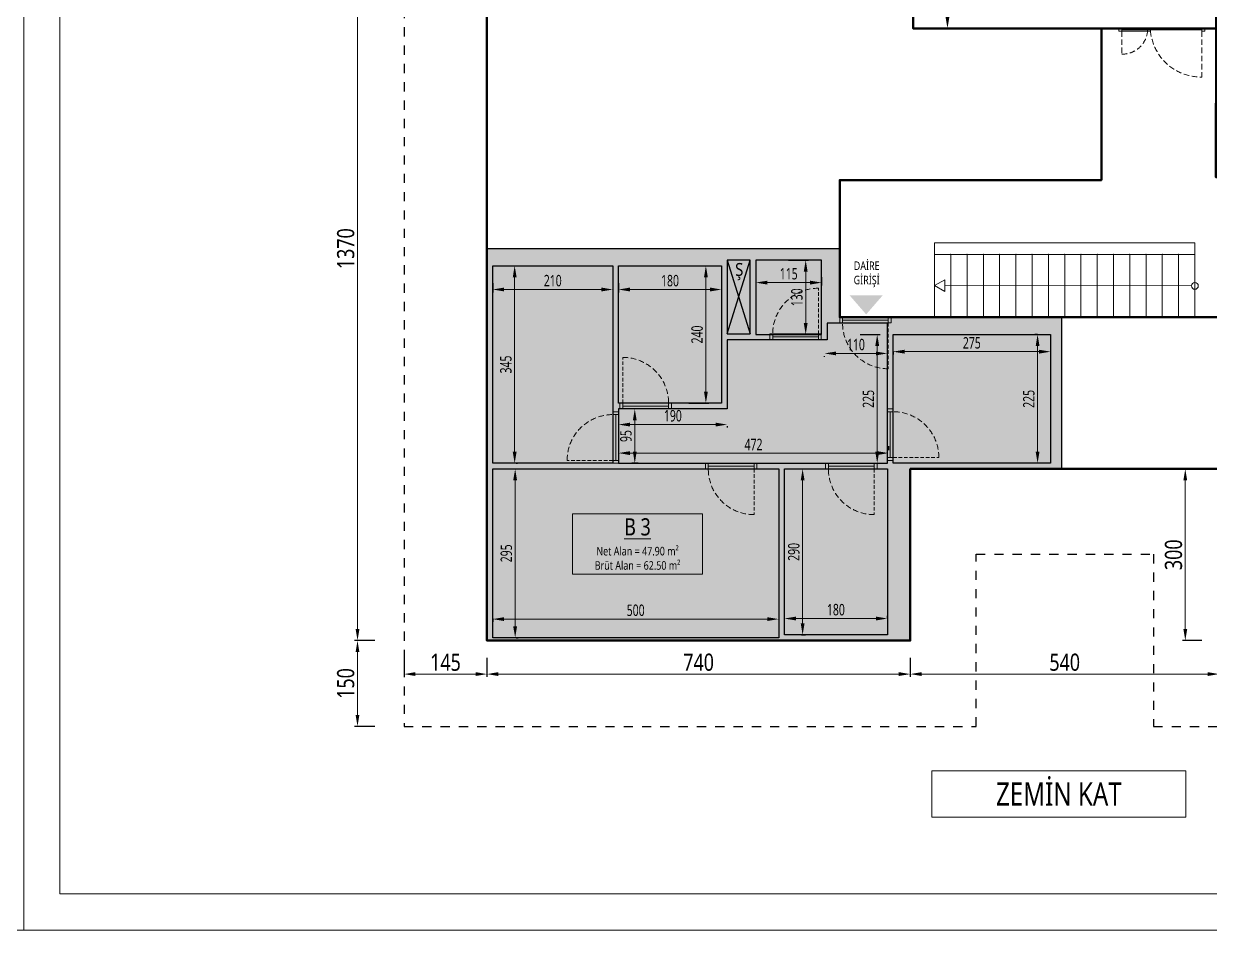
# Model space of a CAD drawing. Header units: metres. Extents: x 41905 to 73816, y -45641 to -42980.
# Drawn here: x 49432 to 51506, y -45641 to -44056 of the extents above; entities that cross this region are included whole.
import ezdxf

# ---------------------------------------------------------------- set-up
doc = ezdxf.new("R2010")
doc.units = ezdxf.units.M
doc.linetypes.add('HIDDEN2', pattern=[4.7625, 3.175, -1.5875])
doc.linetypes.add('JIS_02_1.2', pattern=[64.008, 32.004, -32.004])
for name, color, linetype, lineweight, true_color in [('0A PLAN BOYAMA', 7, 'Continuous', 13, 0xffdf7f), ('A GİRİŞ OKU', 1, 'Continuous', 13, 0xff0000), ('A YAZDIRMA', 7, 'Continuous', 13, 0x848484), ('A ÖLÇÜ DIŞ', 1, 'Continuous', 13, 0xff0000)]:
    doc.layers.add(name, color=color, linetype=linetype, lineweight=lineweight, true_color=true_color)
for name, color, linetype, lineweight in [('A ALAN BRÜT', 5, 'Continuous', 30), ('A ANTET', 7, 'Continuous', 13), ('A BİNA KONTUR', 4, 'Continuous', 50), ('A BİNA KONTUR KESİK', 4, 'JIS_02_1.2', 30), ('A DUVAR', 7, 'Continuous', 30), ('A KAPI', 11, 'Continuous', 13), ('A KAPI KESİK', 11, 'HIDDEN2', 13), ('A MERDİVEN', 3, 'Continuous', 13), ('A YAZI', 7, 'Continuous', 13)]:
    doc.layers.add(name, color=color, linetype=linetype, lineweight=lineweight)
doc.styles.add('HİB GENISO .70', font='GENISO.ttf', dxfattribs={"width": 0.7})
doc.styles.add('HİB Segoe Bold', font='segoeuib.ttf', dxfattribs={"width": 0.8})
doc.styles.add('HİB SEGOE Normal .7', font='segoeui.ttf', dxfattribs={"width": 0.7})
doc.styles.add('HİB SEGOE Normal .9', font='segoeui.ttf', dxfattribs={"width": 0.9})
doc.styles.add('HİB Segoe Semilight .7', font='segoeuisl.ttf', dxfattribs={"width": 0.7})
doc.dimstyles.new('HİB New', dxfattribs={"dimtxt": 12, "dimasz": 18, "dimexe": 5, "dimexo": 30, "dimgap": 5, "dimtad": 1, "dimdec": 0, "dimzin": 0, "dimdsep": 46, "dimtxsty": 'HİB Segoe Semilight .7', "dimcen": 0.09, "dimclrd": 256, "dimclre": 256, "dimclrt": 256, "dimadec": 0, "dimazin": 0, "dimtfac": 1, "dimtdec": 4, "dimtix": 1, "dimtofl": 0, "dimtmove": 0, "dimatfit": 3, "dimfxl": 30, "dimfxlon": 1, "dimtvp": 1, "dimtolj": 1, "dimtzin": 0, "dimlwd": -1, "dimlwe": -3, "dimarcsym": 0})

# ---------------------------------------------------------------- blocks, each defined once
blk = doc.blocks.new('safsafsaf')
at = {"layer": 'A ANTET', "linetype": 'ByBlock', "ltscale": 100}
blk.add_lwpolyline([(52997.3, -40674.5), (49168, -40674.5), (49168, -37858.9), (52997.3, -37858.9)], close=True, dxfattribs=at)
at = {"layer": 'A YAZDIRMA', "linetype": 'ByBlock', "ltscale": 100}
blk.add_lwpolyline([(53278.8, -40744.9), (53278.8, -37788.5), (49097.6, -37788.5), (49097.6, -40744.9)], close=True, dxfattribs=at)
blk = doc.blocks.new('*D17871')
at = {"layer": 'A ÖLÇÜ DIŞ', "lineweight": -3, "ltscale": 0.5}
for p, q in [((50251.4, -44509.4), (50251.4, -44525.8)), ((50461.4, -44509.4), (50461.4, -44525.8))]:
    blk.add_line(p, q, dxfattribs=at)
at = {"layer": 'A ÖLÇÜ DIŞ', "ltscale": 0.5}
blk.add_line((50271.4, -44520.8), (50441.4, -44520.8), dxfattribs=at)
at = {"layer": 'A ÖLÇÜ DIŞ'}
for points in [[(50271.4, -44517.4), (50271.4, -44524.1), (50251.4, -44520.8)], [(50441.4, -44524.1), (50441.4, -44517.4), (50461.4, -44520.8)]]:
    blk.add_solid(points, dxfattribs=at)
at = {"layer": 'Defpoints', "color": 0}
for p in [(50251.4, -44479.4), (50461.4, -44479.4), (50461.4, -44520.8)]:
    blk.add_point(p, dxfattribs=at)
at = {"layer": 'A ÖLÇÜ DIŞ', "ltscale": 0.5, "insert": (50356.4, -44505.4), "char_height": 20, "attachment_point": 5, "style": 'HİB SEGOE Normal .7'}
blk.add_mtext('\\A1;210', dxfattribs=at)
blk = doc.blocks.new('*D17872')
at = {"layer": 'A ÖLÇÜ DIŞ', "lineweight": -3, "ltscale": 0.5}
for p, q in [((50471.4, -44509.4), (50471.4, -44525.8)), ((50651.4, -44509.4), (50651.4, -44525.8))]:
    blk.add_line(p, q, dxfattribs=at)
at = {"layer": 'A ÖLÇÜ DIŞ', "ltscale": 0.5}
blk.add_line((50491.4, -44520.8), (50631.4, -44520.8), dxfattribs=at)
at = {"layer": 'A ÖLÇÜ DIŞ'}
for points in [[(50491.4, -44517.4), (50491.4, -44524.1), (50471.4, -44520.8)], [(50631.4, -44524.1), (50631.4, -44517.4), (50651.4, -44520.8)]]:
    blk.add_solid(points, dxfattribs=at)
at = {"layer": 'Defpoints', "color": 0}
for p in [(50471.4, -44479.4), (50651.4, -44479.4), (50651.4, -44520.8)]:
    blk.add_point(p, dxfattribs=at)
at = {"layer": 'A ÖLÇÜ DIŞ', "ltscale": 0.5, "insert": (50561.4, -44505.4), "char_height": 20, "attachment_point": 5, "style": 'HİB SEGOE Normal .7'}
blk.add_mtext('\\A1;180', dxfattribs=at)
blk = doc.blocks.new('*D17873')
at = {"layer": 'A ÖLÇÜ DIŞ', "lineweight": -3, "ltscale": 0.5}
for p, q in [((50711.4, -44497.3), (50711.4, -44513.7)), ((50826.4, -44499.4), (50826.4, -44513.7))]:
    blk.add_line(p, q, dxfattribs=at)
at = {"layer": 'A ÖLÇÜ DIŞ', "ltscale": 0.5}
blk.add_line((50731.4, -44508.7), (50806.4, -44508.7), dxfattribs=at)
at = {"layer": 'A ÖLÇÜ DIŞ'}
for points in [[(50731.4, -44505.4), (50731.4, -44512.1), (50711.4, -44508.7)], [(50806.4, -44512.1), (50806.4, -44505.4), (50826.4, -44508.7)]]:
    blk.add_solid(points, dxfattribs=at)
at = {"layer": 'Defpoints', "color": 0}
for p in [(50711.4, -44467.3), (50826.4, -44469.4), (50826.4, -44508.7)]:
    blk.add_point(p, dxfattribs=at)
at = {"layer": 'A ÖLÇÜ DIŞ', "ltscale": 0.5, "insert": (50768.9, -44493.3), "char_height": 20, "attachment_point": 5, "style": 'HİB SEGOE Normal .7'}
blk.add_mtext('\\A1;115', dxfattribs=at)
blk = doc.blocks.new('*D17874')
at = {"layer": 'A ÖLÇÜ DIŞ', "lineweight": -3, "ltscale": 0.5}
for p, q in [((50292.7, -44479.4), (50294.8, -44479.4)), ((50292.7, -44824.4), (50294.8, -44824.4))]:
    blk.add_line(p, q, dxfattribs=at)
at = {"layer": 'A ÖLÇÜ DIŞ', "ltscale": 0.5}
blk.add_line((50289.8, -44499.4), (50289.8, -44804.4), dxfattribs=at)
at = {"layer": 'A ÖLÇÜ DIŞ'}
for points in [[(50293.2, -44499.4), (50286.5, -44499.4), (50289.8, -44479.4)], [(50286.5, -44804.4), (50293.2, -44804.4), (50289.8, -44824.4)]]:
    blk.add_solid(points, dxfattribs=at)
at = {"layer": 'Defpoints', "color": 0}
for p in [(50262.7, -44479.4), (50262.7, -44824.4), (50289.8, -44824.4)]:
    blk.add_point(p, dxfattribs=at)
at = {"layer": 'A ÖLÇÜ DIŞ', "ltscale": 0.5, "insert": (50274.5, -44651.9), "char_height": 20, "attachment_point": 5, "rotation": 90, "style": 'HİB SEGOE Normal .7'}
blk.add_mtext('\\A1;345', dxfattribs=at)
blk = doc.blocks.new('*D17875')
at = {"layer": 'A ÖLÇÜ DIŞ', "lineweight": -3, "ltscale": 0.5}
for p, q in [((50594.1, -44479.4), (50629.1, -44479.4)), ((50594.1, -44719.4), (50629.1, -44719.4))]:
    blk.add_line(p, q, dxfattribs=at)
at = {"layer": 'A ÖLÇÜ DIŞ', "ltscale": 0.5}
blk.add_line((50624.1, -44499.4), (50624.1, -44699.4), dxfattribs=at)
at = {"layer": 'A ÖLÇÜ DIŞ'}
for points in [[(50627.5, -44499.4), (50620.8, -44499.4), (50624.1, -44479.4)], [(50620.8, -44699.4), (50627.5, -44699.4), (50624.1, -44719.4)]]:
    blk.add_solid(points, dxfattribs=at)
at = {"layer": 'Defpoints', "color": 0}
for p in [(50471.4, -44479.4), (50471.4, -44719.4), (50624.1, -44719.4)]:
    blk.add_point(p, dxfattribs=at)
at = {"layer": 'A ÖLÇÜ DIŞ', "ltscale": 0.5, "insert": (50608.8, -44599.4), "char_height": 20, "attachment_point": 5, "rotation": 90, "style": 'HİB SEGOE Normal .7'}
blk.add_mtext('\\A1;240', dxfattribs=at)
blk = doc.blocks.new('*D17876')
at = {"layer": 'A ÖLÇÜ DIŞ', "lineweight": -3, "ltscale": 0.5}
for p, q in [((50505.6, -44729.4), (50494.8, -44729.4)), ((50505.6, -44824.4), (50494.8, -44824.4))]:
    blk.add_line(p, q, dxfattribs=at)
at = {"layer": 'A ÖLÇÜ DIŞ', "ltscale": 0.5}
blk.add_line((50499.8, -44749.4), (50499.8, -44804.4), dxfattribs=at)
at = {"layer": 'A ÖLÇÜ DIŞ'}
for points in [[(50503.1, -44749.4), (50496.5, -44749.4), (50499.8, -44729.4)], [(50496.5, -44804.4), (50503.1, -44804.4), (50499.8, -44824.4)]]:
    blk.add_solid(points, dxfattribs=at)
at = {"layer": 'Defpoints', "color": 0}
for p in [(50535.6, -44729.4), (50499.8, -44824.4), (50535.6, -44824.4)]:
    blk.add_point(p, dxfattribs=at)
at = {"layer": 'A ÖLÇÜ DIŞ', "ltscale": 0.5, "insert": (50484.4, -44776.9), "char_height": 20, "attachment_point": 5, "rotation": 90, "style": 'HİB SEGOE Normal .7'}
blk.add_mtext('\\A1;95', dxfattribs=at)
blk = doc.blocks.new('*D17877')
at = {"layer": 'A ÖLÇÜ DIŞ', "lineweight": -3, "ltscale": 0.5}
for p, q in [((50471.4, -44759.4), (50471.4, -44761.9)), ((50661.4, -44759.4), (50661.4, -44761.9))]:
    blk.add_line(p, q, dxfattribs=at)
at = {"layer": 'A ÖLÇÜ DIŞ', "ltscale": 0.5}
blk.add_line((50641.4, -44756.9), (50491.4, -44756.9), dxfattribs=at)
at = {"layer": 'A ÖLÇÜ DIŞ'}
for points in [[(50491.4, -44753.5), (50491.4, -44760.2), (50471.4, -44756.9)], [(50641.4, -44760.2), (50641.4, -44753.5), (50661.4, -44756.9)]]:
    blk.add_solid(points, dxfattribs=at)
at = {"layer": 'Defpoints', "color": 0}
for p in [(50471.4, -44729.4), (50661.4, -44729.4), (50471.4, -44756.9)]:
    blk.add_point(p, dxfattribs=at)
at = {"layer": 'A ÖLÇÜ DIŞ', "ltscale": 0.5, "insert": (50566.4, -44741.5), "char_height": 20, "attachment_point": 5, "style": 'HİB SEGOE Normal .7'}
blk.add_mtext('\\A1;190', dxfattribs=at)
blk = doc.blocks.new('*D17878')
at = {"layer": 'A ÖLÇÜ DIŞ', "lineweight": -3, "ltscale": 0.5}
for p, q in [((50768.6, -44469.4), (50803.6, -44469.4)), ((50795.9, -44599.4), (50793.6, -44599.4))]:
    blk.add_line(p, q, dxfattribs=at)
at = {"layer": 'A ÖLÇÜ DIŞ', "ltscale": 0.5}
blk.add_line((50798.6, -44489.4), (50798.6, -44579.4), dxfattribs=at)
at = {"layer": 'A ÖLÇÜ DIŞ'}
for points in [[(50801.9, -44489.4), (50795.3, -44489.4), (50798.6, -44469.4)], [(50795.3, -44579.4), (50801.9, -44579.4), (50798.6, -44599.4)]]:
    blk.add_solid(points, dxfattribs=at)
at = {"layer": 'Defpoints', "color": 0}
for p in [(50661.4, -44469.4), (50798.6, -44599.4), (50825.9, -44599.4)]:
    blk.add_point(p, dxfattribs=at)
at = {"layer": 'A ÖLÇÜ DIŞ', "ltscale": 0.5, "insert": (50783.2, -44534.4), "char_height": 20, "attachment_point": 5, "rotation": 90, "style": 'HİB SEGOE Normal .7'}
blk.add_mtext('\\A1;130', dxfattribs=at)
blk = doc.blocks.new('*D17879')
at = {"layer": 'A ÖLÇÜ DIŞ', "lineweight": -3, "ltscale": 0.5}
for p, q in [((50831.5, -44638.5), (50831.5, -44637.5)), ((50941.4, -44636), (50941.4, -44637.5))]:
    blk.add_line(p, q, dxfattribs=at)
at = {"layer": 'A ÖLÇÜ DIŞ', "ltscale": 0.5}
blk.add_line((50851.5, -44632.5), (50921.4, -44632.5), dxfattribs=at)
at = {"layer": 'A ÖLÇÜ DIŞ'}
for points in [[(50851.5, -44629.2), (50851.5, -44635.8), (50831.5, -44632.5)], [(50921.4, -44635.8), (50921.4, -44629.2), (50941.4, -44632.5)]]:
    blk.add_solid(points, dxfattribs=at)
at = {"layer": 'Defpoints', "color": 0}
for p in [(50831.5, -44608.5), (50941.4, -44606), (50941.4, -44632.5)]:
    blk.add_point(p, dxfattribs=at)
at = {"layer": 'A ÖLÇÜ DIŞ', "ltscale": 0.5, "insert": (50886.4, -44617.1), "char_height": 20, "attachment_point": 5, "style": 'HİB SEGOE Normal .7'}
blk.add_mtext('\\A1;110', dxfattribs=at)
blk = doc.blocks.new('*D17880')
at = {"layer": 'A ÖLÇÜ DIŞ', "lineweight": -3, "ltscale": 0.5}
for p, q in [((50893.6, -44599.4), (50928.6, -44599.4)), ((50893.6, -44824.4), (50928.6, -44824.4))]:
    blk.add_line(p, q, dxfattribs=at)
at = {"layer": 'A ÖLÇÜ DIŞ', "ltscale": 0.5}
blk.add_line((50923.6, -44619.4), (50923.6, -44804.4), dxfattribs=at)
at = {"layer": 'A ÖLÇÜ DIŞ'}
for points in [[(50927, -44619.4), (50920.3, -44619.4), (50923.6, -44599.4)], [(50920.3, -44804.4), (50927, -44804.4), (50923.6, -44824.4)]]:
    blk.add_solid(points, dxfattribs=at)
at = {"layer": 'Defpoints', "color": 0}
for p in [(50825.9, -44599.4), (50825.9, -44824.4), (50923.6, -44824.4)]:
    blk.add_point(p, dxfattribs=at)
at = {"layer": 'A ÖLÇÜ DIŞ', "ltscale": 0.5, "insert": (50908.3, -44711.9), "char_height": 20, "attachment_point": 5, "rotation": 90, "style": 'HİB SEGOE Normal .7'}
blk.add_mtext('\\A1;225', dxfattribs=at)
blk = doc.blocks.new('*D17881')
at = {"layer": 'A ÖLÇÜ DIŞ', "lineweight": -3, "ltscale": 0.5}
for p, q in [((50951.4, -44629.4), (50951.4, -44634.4)), ((51226.6, -44629.4), (51226.6, -44634.4))]:
    blk.add_line(p, q, dxfattribs=at)
at = {"layer": 'A ÖLÇÜ DIŞ', "ltscale": 0.5}
blk.add_line((50971.4, -44629.4), (51206.6, -44629.4), dxfattribs=at)
at = {"layer": 'A ÖLÇÜ DIŞ'}
for points in [[(50971.4, -44626.1), (50971.4, -44632.8), (50951.4, -44629.4)], [(51206.6, -44632.8), (51206.6, -44626.1), (51226.6, -44629.4)]]:
    blk.add_solid(points, dxfattribs=at)
at = {"layer": 'Defpoints', "color": 0}
for p in [(50951.4, -44599.4), (51226.6, -44599.4), (51226.6, -44629.4)]:
    blk.add_point(p, dxfattribs=at)
at = {"layer": 'A ÖLÇÜ DIŞ', "ltscale": 0.5, "insert": (51089, -44614.1), "char_height": 20, "attachment_point": 5, "style": 'HİB SEGOE Normal .7'}
blk.add_mtext('\\A1;275', dxfattribs=at)
blk = doc.blocks.new('*D17882')
at = {"layer": 'A ÖLÇÜ DIŞ', "lineweight": -3, "ltscale": 0.5}
for p, q in [((51203.8, -44599.4), (51199, -44599.4)), ((51203.8, -44824.4), (51199, -44824.4))]:
    blk.add_line(p, q, dxfattribs=at)
at = {"layer": 'A ÖLÇÜ DIŞ', "ltscale": 0.5}
blk.add_line((51204, -44619.4), (51204, -44804.4), dxfattribs=at)
at = {"layer": 'A ÖLÇÜ DIŞ'}
for points in [[(51207.3, -44619.4), (51200.7, -44619.4), (51204, -44599.4)], [(51200.7, -44804.4), (51207.3, -44804.4), (51204, -44824.4)]]:
    blk.add_solid(points, dxfattribs=at)
at = {"layer": 'Defpoints', "color": 0}
for p in [(51233.8, -44599.4), (51204, -44824.4), (51233.8, -44824.4)]:
    blk.add_point(p, dxfattribs=at)
at = {"layer": 'A ÖLÇÜ DIŞ', "ltscale": 0.5, "insert": (51188.7, -44711.9), "char_height": 20, "attachment_point": 5, "rotation": 90, "style": 'HİB SEGOE Normal .7'}
blk.add_mtext('\\A1;225', dxfattribs=at)
blk = doc.blocks.new('*D17883')
at = {"layer": 'A ÖLÇÜ DIŞ', "lineweight": -3, "ltscale": 0.5}
for p, q in [((50471.4, -44794.4), (50471.4, -44801.7)), ((50943.4, -44794.4), (50943.4, -44801.7))]:
    blk.add_line(p, q, dxfattribs=at)
at = {"layer": 'A ÖLÇÜ DIŞ', "ltscale": 0.5}
blk.add_line((50923.4, -44806.7), (50491.4, -44806.7), dxfattribs=at)
at = {"layer": 'A ÖLÇÜ DIŞ'}
for points in [[(50491.4, -44803.4), (50491.4, -44810.1), (50471.4, -44806.7)], [(50923.4, -44810.1), (50923.4, -44803.4), (50943.4, -44806.7)]]:
    blk.add_solid(points, dxfattribs=at)
at = {"layer": 'Defpoints', "color": 0}
for p in [(50471.4, -44806.7), (50471.4, -44824.4), (50943.4, -44824.4)]:
    blk.add_point(p, dxfattribs=at)
at = {"layer": 'A ÖLÇÜ DIŞ', "ltscale": 0.5, "insert": (50707.4, -44791.6), "char_height": 20, "attachment_point": 5, "style": 'HİB SEGOE Normal .7'}
blk.add_mtext('\\A1;472', dxfattribs=at)
blk = doc.blocks.new('*D17884')
at = {"layer": 'A ÖLÇÜ DIŞ', "lineweight": -3, "ltscale": 0.5}
for p, q in [((50251.4, -45095.6), (50251.4, -45101.9)), ((50751.4, -45095.6), (50751.4, -45101.9))]:
    blk.add_line(p, q, dxfattribs=at)
at = {"layer": 'A ÖLÇÜ DIŞ', "ltscale": 0.5}
blk.add_line((50271.4, -45096.9), (50731.4, -45096.9), dxfattribs=at)
at = {"layer": 'A ÖLÇÜ DIŞ'}
for points in [[(50271.4, -45093.5), (50271.4, -45100.2), (50251.4, -45096.9)], [(50731.4, -45100.2), (50731.4, -45093.5), (50751.4, -45096.9)]]:
    blk.add_solid(points, dxfattribs=at)
at = {"layer": 'Defpoints', "color": 0}
for p in [(50251.4, -45065.6), (50751.4, -45065.6), (50751.4, -45096.9)]:
    blk.add_point(p, dxfattribs=at)
at = {"layer": 'A ÖLÇÜ DIŞ', "ltscale": 0.5, "insert": (50501.4, -45081.5), "char_height": 20, "attachment_point": 5, "style": 'HİB SEGOE Normal .7'}
blk.add_mtext('\\A1;500', dxfattribs=at)
blk = doc.blocks.new('*D17885')
at = {"layer": 'A ÖLÇÜ DIŞ', "lineweight": -3, "ltscale": 0.5}
for p, q in [((50292.7, -44834.4), (50295.7, -44834.4)), ((50292.7, -45129.4), (50295.7, -45129.4))]:
    blk.add_line(p, q, dxfattribs=at)
at = {"layer": 'A ÖLÇÜ DIŞ', "ltscale": 0.5}
blk.add_line((50290.7, -44854.4), (50290.7, -45109.4), dxfattribs=at)
at = {"layer": 'A ÖLÇÜ DIŞ'}
for points in [[(50294, -44854.4), (50287.3, -44854.4), (50290.7, -44834.4)], [(50287.3, -45109.4), (50294, -45109.4), (50290.7, -45129.4)]]:
    blk.add_solid(points, dxfattribs=at)
at = {"layer": 'Defpoints', "color": 0}
for p in [(50262.7, -44834.4), (50262.7, -45129.4), (50290.7, -45129.4)]:
    blk.add_point(p, dxfattribs=at)
at = {"layer": 'A ÖLÇÜ DIŞ', "ltscale": 0.5, "insert": (50275.3, -44981.9), "char_height": 20, "attachment_point": 5, "rotation": 90, "style": 'HİB SEGOE Normal .7'}
blk.add_mtext('\\A1;295', dxfattribs=at)
blk = doc.blocks.new('*D17886')
at = {"layer": 'A ÖLÇÜ DIŞ', "lineweight": -3, "ltscale": 0.5}
for p, q in [((50761.4, -45094.4), (50761.4, -45090.9)), ((50941.4, -45094.4), (50941.4, -45090.9))]:
    blk.add_line(p, q, dxfattribs=at)
at = {"layer": 'A ÖLÇÜ DIŞ', "ltscale": 0.5}
blk.add_line((50781.4, -45095.9), (50921.4, -45095.9), dxfattribs=at)
at = {"layer": 'A ÖLÇÜ DIŞ'}
for points in [[(50781.4, -45092.5), (50781.4, -45099.2), (50761.4, -45095.9)], [(50921.4, -45099.2), (50921.4, -45092.5), (50941.4, -45095.9)]]:
    blk.add_solid(points, dxfattribs=at)
at = {"layer": 'Defpoints', "color": 0}
for p in [(50941.4, -45095.9), (50761.4, -45124.4), (50941.4, -45124.4)]:
    blk.add_point(p, dxfattribs=at)
at = {"layer": 'A ÖLÇÜ DIŞ', "ltscale": 0.5, "insert": (50851.4, -45080.5), "char_height": 20, "attachment_point": 5, "style": 'HİB SEGOE Normal .7'}
blk.add_mtext('\\A1;180', dxfattribs=at)
blk = doc.blocks.new('*D17887')
at = {"layer": 'A ÖLÇÜ DIŞ', "lineweight": -3, "ltscale": 0.5}
for p, q in [((50791.4, -44834.4), (50798.2, -44834.4)), ((50791.4, -45124.4), (50798.2, -45124.4))]:
    blk.add_line(p, q, dxfattribs=at)
at = {"layer": 'A ÖLÇÜ DIŞ', "ltscale": 0.5}
blk.add_line((50793.2, -45104.4), (50793.2, -44854.4), dxfattribs=at)
at = {"layer": 'A ÖLÇÜ DIŞ'}
for points in [[(50796.6, -44854.4), (50789.9, -44854.4), (50793.2, -44834.4)], [(50789.9, -45104.4), (50796.6, -45104.4), (50793.2, -45124.4)]]:
    blk.add_solid(points, dxfattribs=at)
at = {"layer": 'Defpoints', "color": 0}
for p in [(50761.4, -44834.4), (50793.2, -44834.4), (50761.4, -45124.4)]:
    blk.add_point(p, dxfattribs=at)
at = {"layer": 'A ÖLÇÜ DIŞ', "ltscale": 0.5, "insert": (50777.9, -44979.4), "char_height": 20, "attachment_point": 5, "rotation": 90, "style": 'HİB SEGOE Normal .7'}
blk.add_mtext('\\A1;290', dxfattribs=at)
blk = doc.blocks.new('KAPI GİRİŞ 150')
at = {"layer": 'A KAPI', "ltscale": 100}
for points in [[(-5, 40), (0, 40), (0, 45), (-5, 45)], [(50, 42.5), (50, 40), (0, 40), (0, 42.5)], [(140, 45), (140, 42.5), (45, 42.5), (45, 45)], [(50, 40), (45, 40), (45, 45), (50, 45)], [(145, 40), (140, 40), (140, 45), (145, 45)]]:
    blk.add_lwpolyline(points, close=True, dxfattribs=at)
at = {"layer": 'A KAPI KESİK', "ltscale": 3}
for p, q in [((0, 40), (0, 0)), ((140, 40), (140, -40))]:
    blk.add_line(p, q, dxfattribs=at)
for centre, radius, start, end in [((0.7, 44.5), 44.5, 269.104, 354.1631), ((138.6, 49.1), 89.1, 185.8369, 270.896)]:
    blk.add_arc(centre, radius, start, end, dxfattribs=at)
at = {"layer": 'A YAZI', "style": 'HİB GENISO .70', "text_generation_flag": 4, "width": 0.7}
blk.add_attdef('KAPI_NO', (119.9, -16.4), '', height=12, rotation=90, dxfattribs=at)
blk = doc.blocks.new('MER')
at = {"layer": 'A MERDİVEN'}
for p, q in [((0, 110), (0, 0)), ((28.4, 110), (28.4, 0)), ((56.9, 110), (56.9, 0)), ((85.3, 110), (85.3, 0)), ((113.7, 110), (113.7, 0)), ((142.2, 110), (142.2, 0)), ((170.6, 110), (170.6, 0)), ((199.1, 110), (199.1, 0)), ((227.5, 110), (227.5, 0)), ((255.9, 110), (255.9, 0)), ((284.4, 110), (284.4, 0)), ((312.8, 110), (312.8, 0)), ((341.2, 110), (341.2, 0)), ((369.7, 110), (369.7, 0)), ((398.1, 110), (398.1, 0)), ((426.6, 110), (426.6, 0)), ((455, 110), (455, 0)), ((449, 55), (17.7, 55.5))]:
    blk.add_line(p, q, dxfattribs=at)
for points in [[(0, 130), (455, 130), (455, 110), (0, 110)], [(0, 55.5), (17.7, 45.3), (17.7, 65.8)]]:
    blk.add_lwpolyline(points, close=True, dxfattribs=at)
blk.add_circle((455, 55), 6, dxfattribs=at)
for p in [(28.4, 110), (56.9, 110), (85.3, 110), (113.7, 110), (142.2, 110), (170.6, 110), (199.1, 110), (227.5, 110), (255.9, 110), (284.4, 110), (312.8, 110), (341.2, 110), (369.7, 110), (398.1, 110), (426.6, 110)]:
    blk.add_point(p, dxfattribs=at)
blk = doc.blocks.new('KAPI 90X10')
at = {"layer": 'A KAPI', "color": 0}
for points in [[(5, 10), (0, 10), (0, 0), (5, 0)], [(85, 5), (85, 10), (5, 10), (5, 5)], [(90, 10), (85, 10), (85, 0), (90, 0)]]:
    blk.add_lwpolyline(points, close=True, dxfattribs=at)
at = {"layer": 'A KAPI KESİK', "color": 0, "ltscale": 2}
blk.add_line((85, 10), (85, 90), dxfattribs=at)
at = {"layer": 'A KAPI KESİK', "color": 0, "ltscale": 3}
blk.add_arc((85, 10), 80, 90, 180, dxfattribs=at)
at = {"layer": 'A YAZI', "color": 0, "style": 'HİB Segoe Semilight .7', "width": 0.7}
blk.add_attdef('KAPI_NO', (76.6, 23.8), '', height=12, rotation=90, dxfattribs=at)
blk = doc.blocks.new('*D17906')
at = {"layer": 'A ÖLÇÜ DIŞ', "lineweight": -3, "ltscale": 0.5}
for p, q in [((50045.1, -43764.4), (50010.1, -43764.4)), ((50045.1, -45134.4), (50010.1, -45134.4))]:
    blk.add_line(p, q, dxfattribs=at)
at = {"layer": 'A ÖLÇÜ DIŞ', "ltscale": 0.5}
blk.add_line((50015.1, -43784.4), (50015.1, -45114.4), dxfattribs=at)
at = {"layer": 'A ÖLÇÜ DIŞ'}
for points in [[(50018.4, -43784.4), (50011.8, -43784.4), (50015.1, -43764.4)], [(50011.8, -45114.4), (50018.4, -45114.4), (50015.1, -45134.4)]]:
    blk.add_solid(points, dxfattribs=at)
at = {"layer": 'Defpoints', "color": 0}
for p in [(50095.5, -43764.4), (50015.1, -45134.4), (50095.5, -45134.4)]:
    blk.add_point(p, dxfattribs=at)
at = {"layer": 'A ÖLÇÜ DIŞ', "ltscale": 0.5, "insert": (49994.5, -44449.4), "char_height": 30, "attachment_point": 5, "rotation": 90, "style": 'HİB Segoe Bold'}
blk.add_mtext('\\A1;1370', dxfattribs=at)
blk = doc.blocks.new('*D17912')
at = {"layer": 'A ÖLÇÜ DIŞ', "lineweight": -3, "ltscale": 0.5}
for p, q in [((50981.4, -45164.4), (50981.4, -45198)), ((51521.4, -45164.4), (51521.4, -45198))]:
    blk.add_line(p, q, dxfattribs=at)
at = {"layer": 'A ÖLÇÜ DIŞ', "ltscale": 0.5}
blk.add_line((51501.4, -45193), (51001.4, -45193), dxfattribs=at)
at = {"layer": 'A ÖLÇÜ DIŞ'}
for points in [[(51001.4, -45189.6), (51001.4, -45196.3), (50981.4, -45193)], [(51501.4, -45196.3), (51501.4, -45189.6), (51521.4, -45193)]]:
    blk.add_solid(points, dxfattribs=at)
at = {"layer": 'Defpoints', "color": 0}
for p in [(50981.4, -45134.4), (51521.4, -45134.4), (50981.4, -45193)]:
    blk.add_point(p, dxfattribs=at)
at = {"layer": 'A ÖLÇÜ DIŞ', "ltscale": 0.5, "insert": (51251.4, -45172.4), "char_height": 30, "attachment_point": 5, "style": 'HİB Segoe Bold'}
blk.add_mtext('\\A1;540', dxfattribs=at)
blk = doc.blocks.new('*D17913')
at = {"layer": 'A ÖLÇÜ DIŞ', "lineweight": -3, "ltscale": 0.5}
for p, q in [((50241.4, -45164.4), (50241.4, -45198)), ((50981.4, -45164.4), (50981.4, -45198))]:
    blk.add_line(p, q, dxfattribs=at)
at = {"layer": 'A ÖLÇÜ DIŞ', "ltscale": 0.5}
blk.add_line((50961.4, -45193), (50261.4, -45193), dxfattribs=at)
at = {"layer": 'A ÖLÇÜ DIŞ'}
for points in [[(50261.4, -45189.6), (50261.4, -45196.3), (50241.4, -45193)], [(50961.4, -45196.3), (50961.4, -45189.6), (50981.4, -45193)]]:
    blk.add_solid(points, dxfattribs=at)
at = {"layer": 'Defpoints', "color": 0}
for p in [(50241.4, -45134.4), (50981.4, -45134.4), (50241.4, -45193)]:
    blk.add_point(p, dxfattribs=at)
at = {"layer": 'A ÖLÇÜ DIŞ', "ltscale": 0.5, "insert": (50611.4, -45172.4), "char_height": 30, "attachment_point": 5, "style": 'HİB Segoe Bold'}
blk.add_mtext('\\A1;740', dxfattribs=at)
blk = doc.blocks.new('*D17914')
at = {"layer": 'A ÖLÇÜ DIŞ', "lineweight": -3, "ltscale": 0.5}
for p, q in [((51491.4, -44834.4), (51457.2, -44834.4)), ((51491.4, -45134.4), (51457.2, -45134.4))]:
    blk.add_line(p, q, dxfattribs=at)
at = {"layer": 'A ÖLÇÜ DIŞ', "ltscale": 0.5}
blk.add_line((51462.2, -44854.4), (51462.2, -45114.4), dxfattribs=at)
at = {"layer": 'A ÖLÇÜ DIŞ'}
for points in [[(51465.5, -44854.4), (51458.9, -44854.4), (51462.2, -44834.4)], [(51458.9, -45114.4), (51465.5, -45114.4), (51462.2, -45134.4)]]:
    blk.add_solid(points, dxfattribs=at)
at = {"layer": 'Defpoints', "color": 0}
for p in [(51521.4, -44834.4), (51462.2, -45134.4), (51521.4, -45134.4)]:
    blk.add_point(p, dxfattribs=at)
at = {"layer": 'A ÖLÇÜ DIŞ', "ltscale": 0.5, "insert": (51441.7, -44984.4), "char_height": 30, "attachment_point": 5, "rotation": 90, "style": 'HİB Segoe Bold'}
blk.add_mtext('\\A1;300', dxfattribs=at)
blk = doc.blocks.new('*D17915')
at = {"layer": 'A ÖLÇÜ DIŞ', "lineweight": -3, "ltscale": 0.5}
for p, q in [((51016.4, -43764.4), (51051.4, -43764.4)), ((51016.4, -44064.4), (51051.4, -44064.4))]:
    blk.add_line(p, q, dxfattribs=at)
at = {"layer": 'A ÖLÇÜ DIŞ', "ltscale": 0.5}
blk.add_line((51046.4, -43784.4), (51046.4, -44044.4), dxfattribs=at)
at = {"layer": 'A ÖLÇÜ DIŞ'}
for points in [[(51049.8, -43784.4), (51043.1, -43784.4), (51046.4, -43764.4)], [(51043.1, -44044.4), (51049.8, -44044.4), (51046.4, -44064.4)]]:
    blk.add_solid(points, dxfattribs=at)
at = {"layer": 'Defpoints', "color": 0}
for p in [(50986.4, -43764.4), (50986.4, -44064.4), (51046.4, -44064.4)]:
    blk.add_point(p, dxfattribs=at)
at = {"layer": 'A ÖLÇÜ DIŞ', "ltscale": 0.5, "insert": (51025.9, -43914.4), "char_height": 30, "attachment_point": 5, "rotation": 90, "style": 'HİB Segoe Bold'}
blk.add_mtext('\\A1;300', dxfattribs=at)
blk = doc.blocks.new('*D17919')
at = {"layer": 'A ÖLÇÜ DIŞ', "lineweight": -3, "ltscale": 0.5}
for p, q in [((50096.4, -45164.4), (50096.4, -45198)), ((50241.4, -45164.4), (50241.4, -45198))]:
    blk.add_line(p, q, dxfattribs=at)
at = {"layer": 'A ÖLÇÜ DIŞ', "ltscale": 0.5}
blk.add_line((50221.4, -45193), (50116.4, -45193), dxfattribs=at)
at = {"layer": 'A ÖLÇÜ DIŞ'}
for points in [[(50116.4, -45189.6), (50116.4, -45196.3), (50096.4, -45193)], [(50221.4, -45196.3), (50221.4, -45189.6), (50241.4, -45193)]]:
    blk.add_solid(points, dxfattribs=at)
at = {"layer": 'Defpoints', "color": 0}
for p in [(50096.4, -45134.4), (50241.4, -45134.4), (50096.4, -45193)]:
    blk.add_point(p, dxfattribs=at)
at = {"layer": 'A ÖLÇÜ DIŞ', "ltscale": 0.5, "insert": (50168.9, -45172.4), "char_height": 30, "attachment_point": 5, "style": 'HİB Segoe Bold'}
blk.add_mtext('\\A1;145', dxfattribs=at)
blk = doc.blocks.new('*D17921')
at = {"layer": 'A ÖLÇÜ DIŞ', "lineweight": -3, "ltscale": 0.5}
for p, q in [((50045.1, -45134.4), (50010.1, -45134.4)), ((50045.1, -45284.4), (50010.1, -45284.4))]:
    blk.add_line(p, q, dxfattribs=at)
at = {"layer": 'A ÖLÇÜ DIŞ', "ltscale": 0.5}
blk.add_line((50015.1, -45154.4), (50015.1, -45264.4), dxfattribs=at)
at = {"layer": 'A ÖLÇÜ DIŞ'}
for points in [[(50018.4, -45154.4), (50011.8, -45154.4), (50015.1, -45134.4)], [(50011.8, -45264.4), (50018.4, -45264.4), (50015.1, -45284.4)]]:
    blk.add_solid(points, dxfattribs=at)
at = {"layer": 'Defpoints', "color": 0}
for p in [(50241.4, -45134.4), (50015.1, -45284.4), (50241.4, -45284.4)]:
    blk.add_point(p, dxfattribs=at)
at = {"layer": 'A ÖLÇÜ DIŞ', "ltscale": 0.5, "insert": (49994.5, -45209.4), "char_height": 30, "attachment_point": 5, "rotation": 90, "style": 'HİB Segoe Bold'}
blk.add_mtext('\\A1;150', dxfattribs=at)

msp = doc.modelspace()

# ---------------------------------------------------------------- hatches: boundary and pattern name
at = {"layer": '0A PLAN BOYAMA', "linetype": 'ByBlock', "ltscale": 100, "true_color": 0xebffae, "transparency": 33554687}
h = msp.add_hatch(color=61, dxfattribs=at)
h.dxf.hatch_style = 1
h.paths.add_polyline_path([(50241.4, -44449.4), (50241.4, -45134.4), (50981.4, -45134.4), (50981.4, -44834.4), (51246.4, -44834.4), (51246.4, -44569.4), (50858, -44569.4), (50858, -44449.5)])
at = {"layer": 'A GİRİŞ OKU', "ltscale": 100, "transparency": 33554687}
h = msp.add_hatch(color=256, dxfattribs=at)
h.dxf.hatch_style = 1
h.paths.add_polyline_path([(50875.4, -44531), (50933.2, -44531), (50904.3, -44564.3)])

# ---------------------------------------------------------------- linework, layer by layer
at = {"layer": 'A ALAN BRÜT', "ltscale": 0.5}
msp.add_lwpolyline([(50241.4, -44449.4), (50241.4, -45134.4), (50981.4, -45134.4), (50981.4, -44834.4), (51246.4, -44834.4), (51246.4, -44569.4), (50858, -44569.4), (50858, -44449.5)], close=True, dxfattribs=at)
at = {"layer": 'A BİNA KONTUR', "ltscale": 0.5}
for points in [[(50241.4, -43764.4), (50986.4, -43764.4), (50986.4, -44064.4), (51516.4, -44064.4), (51516.4, -43764.4), (52261.4, -43764.4), (52261.4, -45134.4), (51521.4, -45134.4), (51521.4, -44834.4), (50981.4, -44834.4), (50981.4, -45134.4), (50241.4, -45134.4)], [(51315.5, -44064.4), (51315.5, -44329.4), (50858, -44329.4), (50858, -44569.4), (51673, -44569.4), (51673, -44324.4), (51515.5, -44324.4), (51516.4, -44064.4)]]:
    msp.add_lwpolyline(points, close=True, dxfattribs=at)
msp.add_lwpolyline([(51516.4, -44064.4), (51515.5, -44324.4), (51673, -44324.4), (51673, -44569.4), (50858, -44569.4), (50858, -44329.4), (51315.5, -44329.4), (51315.5, -44064.4)], dxfattribs=at)
at = {"layer": 'A BİNA KONTUR KESİK', "linetype": 'JIS_02_1.2', "ltscale": 0.5}
msp.add_lwpolyline([(50096.4, -45284.4), (51096.4, -45284.4), (51096.4, -44983.5), (51406.4, -44983.5), (51406.4, -45284.4), (52406.4, -45284.4), (52406.4, -43614.4), (51406.4, -43614.4), (51406.4, -43915.3), (51096.4, -43915.3), (51096.4, -43614.4), (50096.4, -43614.4)], close=True, dxfattribs=at)
at = {"layer": 'A DUVAR', "ltscale": 0.5}
for p, q in [((50661.4, -44469.4), (50701.4, -44598.5)), ((50661.4, -44598.5), (50701.4, -44469.4))]:
    msp.add_line(p, q, dxfattribs=at)
for points in [[(50701.4, -44469.4), (50661.4, -44469.4), (50661.4, -44598.5), (50701.4, -44598.5)], [(50826.4, -44469.4), (50711.4, -44469.4), (50711.4, -44599.4), (50826.4, -44599.4)], [(50461.4, -44479.4), (50461.4, -44824.4), (50251.4, -44824.4), (50251.4, -44479.4)], [(50651.4, -44479.4), (50651.4, -44719.4), (50471.4, -44719.4), (50471.4, -44479.4)], [(50471.4, -44824.4), (50941.4, -44824.4), (50941.4, -44579.4), (50836.4, -44579.4), (50836.4, -44608.5), (50711.4, -44608.5), (50661.4, -44608.5), (50661.4, -44729.4), (50471.4, -44729.4)], [(51226.4, -44599.4), (51226.4, -44824.4), (50951.4, -44824.4), (50951.4, -44599.4)], [(50751.4, -44834.4), (50751.4, -45129.4), (50251.4, -45129.4), (50251.4, -44834.4)], [(50941.4, -44834.4), (50941.4, -45124.4), (50761.4, -45124.4), (50761.4, -44834.4)]]:
    msp.add_lwpolyline(points, close=True, dxfattribs=at)

# ---------------------------------------------------------------- block references
at = {"layer": 'A ANTET', "ltscale": 0.5, "xscale": 0.8999999999999999, "yscale": 0.8999999999999999, "zscale": 0.8999999999999999}
for p in [(1480.6, -8970.3), (5243.7, -8970.3)]:
    msp.add_blockref('safsafsaf', p, dxfattribs=at)
at = {"layer": 'A DUVAR'}
msp.add_blockref('KAPI GİRİŞ 150', (51351.3, -44109.4), dxfattribs=at)
at = {"layer": 'A DUVAR', "ltscale": 0.5}
msp.add_blockref('MER', (51023.9, -44569.4), dxfattribs=at)
at = {"layer": 'A KAPI', "ltscale": 100}
for p, rotation in [((50735.9, -44608.5), 360), ((50941.4, -44729.4), 269.9999999999999)]:
    msp.add_blockref('KAPI 90X10', p, dxfattribs=dict(at, rotation=rotation))
at = {"layer": 'A KAPI', "ltscale": 100, "xscale": -1}
for p, rotation in [((50858, -44569.3), 180), ((50471.5, -44734.4), 89.99999999999993), ((50623.3, -44824.3), 180), ((50833.3, -44824.3), 180)]:
    msp.add_blockref('KAPI 90X10', p, dxfattribs=dict(at, rotation=rotation))
msp.add_blockref('KAPI 90X10', (50563.9, -44729.4), dxfattribs=at)

# ---------------------------------------------------------------- texts
at = {"layer": 'A YAZI', "ltscale": 100}
for s, insert, char_height, width, attachment_point, style in [('DAİRE\\PGİRİŞİ', (50905.2, -44471.7), 15, 136.235, 2, 'HİB Segoe Bold'), ('Ş', (50682.4, -44504.5), 22.5, 20.217, 8, 'HİB SEGOE Normal .9')]:
    msp.add_mtext(s, dxfattribs=dict(at, insert=insert, char_height=char_height, width=width, attachment_point=attachment_point, style=style))
at = {"layer": 'A YAZI', "ltscale": 100, "attachment_point": 7, "style": 'HİB Segoe Bold', "bg_fill": 16}
for s, insert, char_height, width in [('\\pxqc;{\\H2x;\\LB 3\\P\\pxql;}Net Alan^I= 47.90 m²\\PBrüt Alan^I= 62.50 m²', (50398.2, -45010.9), 15, 212.748), ('\\pxqc;ZEMİN KAT', (51039.2, -45422.9), 40.5, 403.962)]:
    msp.add_mtext(s, dxfattribs=dict(at, insert=insert, char_height=char_height, width=width))

# ---------------------------------------------------------------- dimensions: what is measured, and where the dimension line sits
at = {"layer": 'A ÖLÇÜ DIŞ', "ltscale": 0.5}
for base, p1, p2, override, picture, middle in [((50015.1, -45134.4), (50095.5, -43764.4), (50095.5, -45134.4), {"dimtxt": 30, "dimasz": 20, "dimtxsty": 'HİB Segoe Bold'}, '*D17906', (49994.5, -44449.4)), ((51046.4, -44064.4), (50986.4, -43764.4), (50986.4, -44064.4), {"dimtxt": 30, "dimasz": 20, "dimtxsty": 'HİB Segoe Bold'}, '*D17915', (51025.9, -43914.4)), ((50798.6, -44599.4), (50661.4, -44469.4), (50825.9, -44599.4), {"dimtxt": 20, "dimasz": 20, "dimtxsty": 'HİB SEGOE Normal .7'}, '*D17878', (50783.2, -44534.4)), ((50289.8, -44824.4), (50262.7, -44479.4), (50262.7, -44824.4), {"dimtxt": 20, "dimasz": 20, "dimtxsty": 'HİB SEGOE Normal .7'}, '*D17874', (50274.5, -44651.9)), ((50624.1, -44719.4), (50471.4, -44479.4), (50471.4, -44719.4), {"dimtxt": 20, "dimasz": 20, "dimtxsty": 'HİB SEGOE Normal .7'}, '*D17875', (50608.8, -44599.4)), ((50923.6, -44824.4), (50825.9, -44599.4), (50825.9, -44824.4), {"dimtxt": 20, "dimasz": 20, "dimtxsty": 'HİB SEGOE Normal .7'}, '*D17880', (50908.3, -44711.9)), ((51204, -44824.4), (51233.8, -44599.4), (51233.8, -44824.4), {"dimtxt": 20, "dimasz": 20, "dimtxsty": 'HİB SEGOE Normal .7'}, '*D17882', (51188.7, -44711.9)), ((50499.8, -44824.4), (50535.6, -44729.4), (50535.6, -44824.4), {"dimtxt": 20, "dimasz": 20, "dimtxsty": 'HİB SEGOE Normal .7'}, '*D17876', (50484.4, -44776.9)), ((50290.7, -45129.4), (50262.7, -44834.4), (50262.7, -45129.4), {"dimtxt": 20, "dimasz": 20, "dimtxsty": 'HİB SEGOE Normal .7'}, '*D17885', (50275.3, -44981.9)), ((50793.2, -44834.4), (50761.4, -45124.4), (50761.4, -44834.4), {"dimtxt": 20, "dimasz": 20, "dimtxsty": 'HİB SEGOE Normal .7'}, '*D17887', (50777.9, -44979.4)), ((51462.2, -45134.4), (51521.4, -44834.4), (51521.4, -45134.4), {"dimtxt": 30, "dimasz": 20, "dimtxsty": 'HİB Segoe Bold'}, '*D17914', (51441.7, -44984.4)), ((50015.1, -45284.4), (50241.4, -45134.4), (50241.4, -45284.4), {"dimtxt": 30, "dimasz": 20, "dimtxsty": 'HİB Segoe Bold'}, '*D17921', (49994.5, -45209.4))]:
    dim = msp.add_linear_dim(base=base, p1=p1, p2=p2, angle=90, dimstyle='HİB New', override=override, dxfattribs=at)
    dim.commit()
    dim.dimension.update_dxf_attribs({"geometry": picture, "text_midpoint": middle})
for base, p1, p2, override, picture, middle in [((50826.4, -44508.7), (50711.4, -44467.3), (50826.4, -44469.4), {"dimtxt": 20, "dimasz": 20, "dimtxsty": 'HİB SEGOE Normal .7'}, '*D17873', (50768.9, -44493.3)), ((50461.4, -44520.8), (50251.4, -44479.4), (50461.4, -44479.4), {"dimtxt": 20, "dimasz": 20, "dimtxsty": 'HİB SEGOE Normal .7'}, '*D17871', (50356.4, -44505.4)), ((50651.4, -44520.8), (50471.4, -44479.4), (50651.4, -44479.4), {"dimtxt": 20, "dimasz": 20, "dimtxsty": 'HİB SEGOE Normal .7'}, '*D17872', (50561.4, -44505.4)), ((50941.4, -44632.5), (50831.5, -44608.5), (50941.4, -44606), {"dimtxt": 20, "dimasz": 20, "dimtxsty": 'HİB SEGOE Normal .7'}, '*D17879', (50886.4, -44617.1)), ((51226.6, -44629.4), (50951.4, -44599.4), (51226.6, -44599.4), {"dimtxt": 20, "dimasz": 20, "dimtxsty": 'HİB SEGOE Normal .7'}, '*D17881', (51089, -44614.1)), ((50471.4, -44756.9), (50661.4, -44729.4), (50471.4, -44729.4), {"dimtxt": 20, "dimasz": 20, "dimtxsty": 'HİB SEGOE Normal .7'}, '*D17877', (50566.4, -44741.5)), ((50471.4, -44806.7), (50943.4, -44824.4), (50471.4, -44824.4), {"dimtxt": 20, "dimasz": 20, "dimtxsty": 'HİB SEGOE Normal .7'}, '*D17883', (50707.4, -44791.6)), ((50751.4, -45096.9), (50251.4, -45065.6), (50751.4, -45065.6), {"dimtxt": 20, "dimasz": 20, "dimtxsty": 'HİB SEGOE Normal .7'}, '*D17884', (50501.4, -45081.5)), ((50941.4, -45095.9), (50761.4, -45124.4), (50941.4, -45124.4), {"dimtxt": 20, "dimasz": 20, "dimtxsty": 'HİB SEGOE Normal .7'}, '*D17886', (50851.4, -45080.5)), ((50096.4, -45193), (50241.4, -45134.4), (50096.4, -45134.4), {"dimtxt": 30, "dimasz": 20, "dimtxsty": 'HİB Segoe Bold'}, '*D17919', (50168.9, -45172.4)), ((50241.4, -45193), (50981.4, -45134.4), (50241.4, -45134.4), {"dimtxt": 30, "dimasz": 20, "dimtxsty": 'HİB Segoe Bold'}, '*D17913', (50611.4, -45172.4)), ((50981.4, -45193), (51521.4, -45134.4), (50981.4, -45134.4), {"dimtxt": 30, "dimasz": 20, "dimtxsty": 'HİB Segoe Bold'}, '*D17912', (51251.4, -45172.4))]:
    dim = msp.add_linear_dim(base=base, p1=p1, p2=p2, dimstyle='HİB New', override=override, dxfattribs=at)
    dim.commit()
    dim.dimension.update_dxf_attribs({"geometry": picture, "text_midpoint": middle})

doc.saveas('drawing.dxf')
